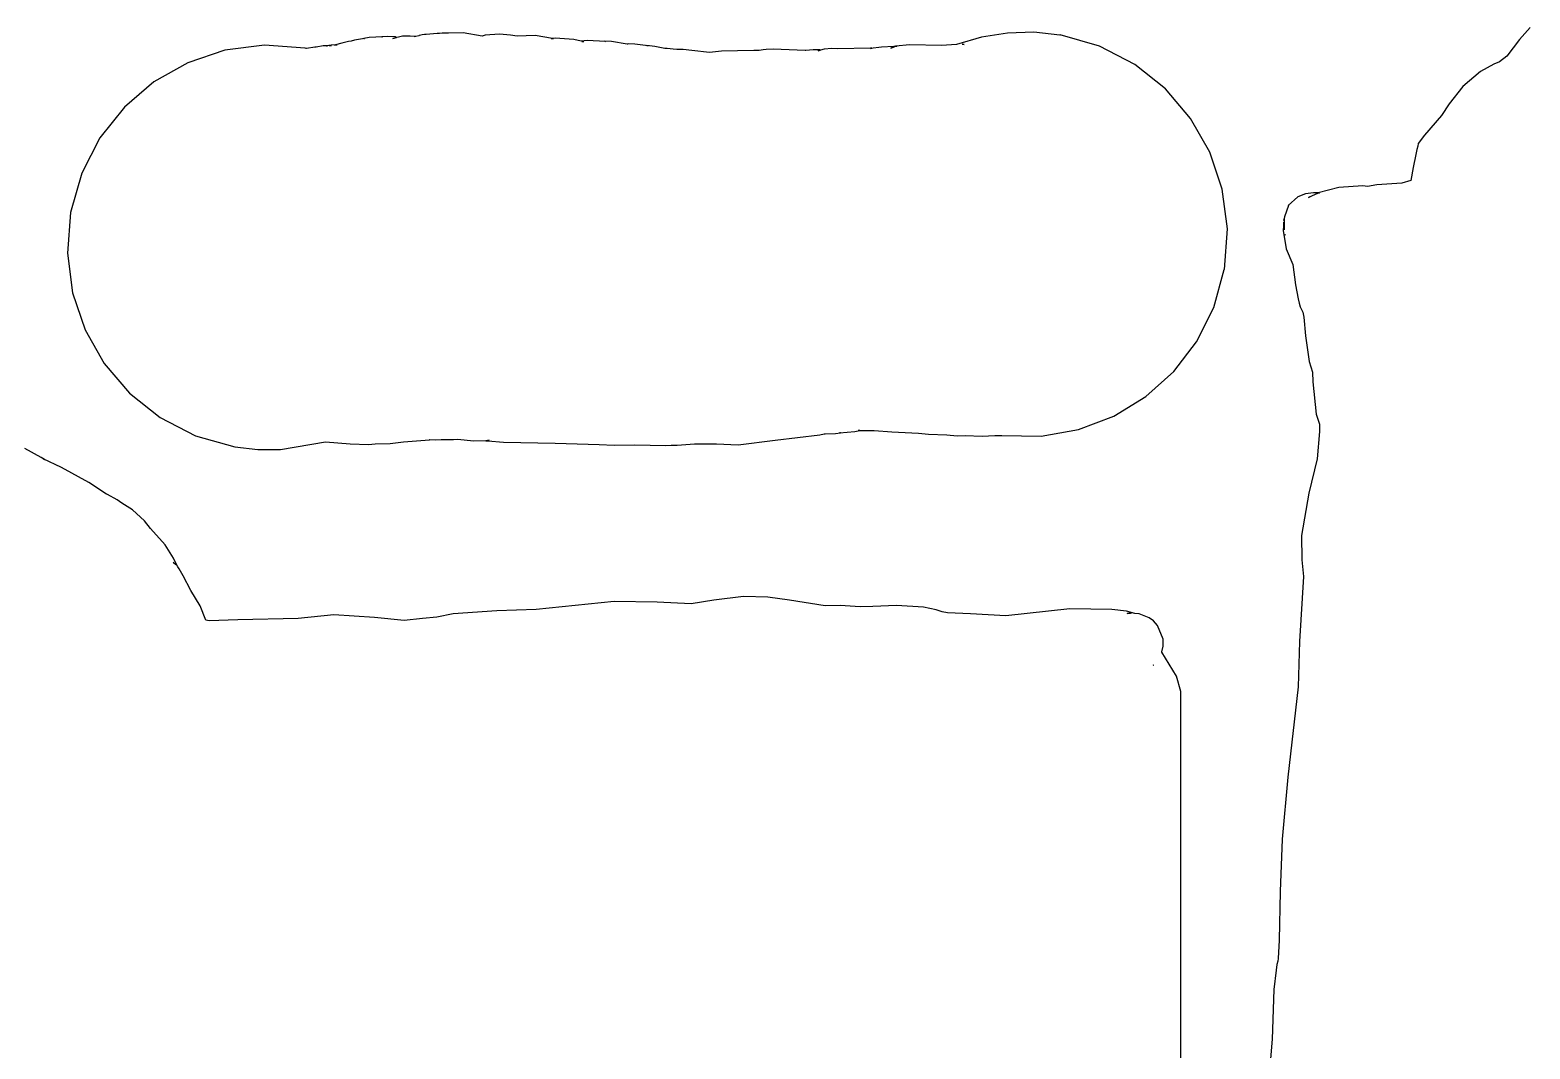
# Model space of a CAD drawing. Extents: x -2300 to 2026, y -6513 to 1502.
# Drawn here: x -2061.7 to -1973.2, y -3792.5 to -3732.3 of the extents above; entities that cross this region are included whole.
import ezdxf

# ---------------------------------------------------------------- set-up
doc = ezdxf.new("R2010")
doc.units = 0

msp = doc.modelspace()

# ---------------------------------------------------------------- linework, layer by layer
at = {"layer": 'Layer 1'}
for p, q in [((-1973.174077, -3732.122347), (-1973.78896, -3732.820831)), ((-2043.335251, -3733.029475), (-2043.706132, -3733.14187)), ((-2042.938547, -3732.934014), (-2043.335251, -3733.029475)), ((-2042.784073, -3732.914964), (-2042.938547, -3732.934014)), ((-2042.587033, -3732.856967), (-2042.784073, -3732.914964)), ((-2041.985013, -3732.757908), (-2042.587033, -3732.856967)), ((-2041.708133, -3732.70224), (-2042.034858, -3732.756744)), ((-2042.034858, -3732.756744), (-2041.985013, -3732.757908)), ((-2040.937669, -3732.668585), (-2041.708133, -3732.70224)), ((-2040.656534, -3732.651651), (-2040.971146, -3732.660118)), ((-2040.971146, -3732.660118), (-2040.937669, -3732.668585)), ((-2040.158299, -3732.673241), (-2040.656534, -3732.651651)), ((-2039.749885, -3732.632178), (-2040.314673, -3732.758119)), ((-2040.314673, -3732.758119), (-2040.104129, -3732.70097)), ((-2040.124025, -3732.696736), (-2040.158299, -3732.673241)), ((-2040.104129, -3732.70097), (-2040.124025, -3732.696736)), ((-2039.294803, -3732.627945), (-2039.749885, -3732.632178)), ((-2039.038849, -3732.646413), (-2039.294803, -3732.627945)), ((-2039.064278, -3732.662658), (-2039.038849, -3732.646413)), ((-2039.01587, -3732.652075), (-2039.064278, -3732.662658)), ((-2038.965811, -3732.641492), (-2039.01587, -3732.652075)), ((-2038.960942, -3732.639375), (-2038.965811, -3732.641492)), ((-2038.778232, -3732.597042), (-2038.960942, -3732.639375)), ((-2038.757912, -3732.590692), (-2038.778232, -3732.597042)), ((-2038.655063, -3732.566985), (-2038.757912, -3732.590692)), ((-2038.58714, -3732.554285), (-2038.655063, -3732.566985)), ((-2038.441175, -3732.535235), (-2038.58714, -3732.554285)), ((-2038.383983, -3732.533119), (-2038.441175, -3732.535235)), ((-2038.351005, -3732.524652), (-2038.383983, -3732.533119)), ((-2037.703963, -3732.458612), (-2038.351005, -3732.524652)), ((-2037.596945, -3732.464962), (-2037.703963, -3732.458612)), ((-2037.555395, -3732.458612), (-2037.596945, -3732.464962)), ((-2037.398339, -3732.441679), (-2037.555395, -3732.458612)), ((-2037.025807, -3732.443796), (-2037.398339, -3732.441679)), ((-2036.171989, -3732.424746), (-2037.025807, -3732.443796)), ((-2035.051999, -3732.619902), (-2036.171989, -3732.424746)), ((-2034.872443, -3732.571853), (-2035.051999, -3732.619902)), ((-2034.014229, -3732.500945), (-2034.872443, -3732.571853)), ((-2033.362483, -3732.563387), (-2034.014229, -3732.500945)), ((-2032.984913, -3732.633237), (-2033.362483, -3732.563387)), ((-2031.911913, -3732.583072), (-2032.984913, -3732.633237)), ((-2030.880863, -3732.756003), (-2031.911913, -3732.583072)), ((-2030.961958, -3732.761295), (-2030.880863, -3732.756003)), ((-2030.839757, -3732.766586), (-2030.961958, -3732.761295)), ((-2030.726093, -3732.749653), (-2030.880863, -3732.756003)), ((-2030.880863, -3732.756003), (-2030.839757, -3732.766586)), ((-2029.640263, -3732.826064), (-2030.726093, -3732.749653)), ((-2029.195066, -3732.925971), (-2029.640263, -3732.826064)), ((-2028.840631, -3732.888717), (-2029.195066, -3732.925971)), ((-2029.124836, -3732.939126), (-2029.152332, -3732.934893)), ((-2029.152332, -3732.934893), (-2029.039091, -3732.947593)), ((-2029.0389, -3732.945476), (-2029.124836, -3732.939126)), ((-2029.039091, -3732.947593), (-2029.0389, -3732.945476)), ((-2027.762301, -3732.933591), (-2028.840631, -3732.888717)), ((-2027.400183, -3732.939941), (-2027.793244, -3732.91843)), ((-2027.793244, -3732.91843), (-2027.762301, -3732.933591)), ((-2026.477065, -3733.087896), (-2027.400183, -3732.939941)), ((-2026.462248, -3733.090012), (-2026.477065, -3733.087896)), ((-2026.400632, -3733.079429), (-2026.462248, -3733.090012)), ((-2026.021369, -3733.098479), (-2026.400632, -3733.079429)), ((-2025.23304, -3733.198597), (-2026.021369, -3733.098479)), ((-2005.553289, -3732.681086), (-2007.04526, -3733.117317)), ((-2006.708605, -3733.10105), (-2006.71, -3733.1)), ((-2006.71, -3733.1), (-2006.589096, -3733.108467)), ((-2006.5855, -3733.1074), (-2006.708605, -3733.10105)), ((-2004.02432, -3732.439086), (-2005.553289, -3732.681086)), ((-2002.477006, -3732.396872), (-2004.02432, -3732.439086)), ((-2000.93, -3732.56), (-2002.477006, -3732.396872)), ((-2000.92237, -3732.555), (-2000.93, -3732.56)), ((-1998.596789, -3733.212577), (-2000.92237, -3732.555)), ((-1973.78896, -3732.820831), (-1974.550181, -3733.796722)), ((-2050.22971, -3733.460046), (-2052.422036, -3734.196011)), ((-2047.90011, -3733.160865), (-2050.22971, -3733.460046)), ((-2045.489799, -3733.338085), (-2047.90011, -3733.160865)), ((-2045.426553, -3733.350785), (-2045.489799, -3733.338085)), ((-2045.410467, -3733.346551), (-2045.426553, -3733.350785)), ((-2044.930578, -3733.279665), (-2045.410467, -3733.346551)), ((-2044.850949, -3733.277548), (-2044.930578, -3733.279665)), ((-2044.428781, -3733.204523), (-2044.850949, -3733.277548)), ((-2044.169977, -3733.191823), (-2044.428781, -3733.204523)), ((-2043.951432, -3733.15457), (-2044.228558, -3733.187008)), ((-2044.228558, -3733.187008), (-2044.169977, -3733.191823)), ((-2043.9444, -3733.174922), (-2044.074257, -3733.179155)), ((-2044.074257, -3733.179155), (-2043.988575, -3733.174922)), ((-2043.988575, -3733.174922), (-2043.9444, -3733.174922)), ((-2043.706132, -3733.14187), (-2043.951432, -3733.15457)), ((-2043.76271, -3733.158804), (-2043.706132, -3733.14187)), ((-2043.608866, -3733.143193), (-2043.76271, -3733.158804)), ((-2043.706132, -3733.14187), (-2043.608866, -3733.143193)), ((-2024.838833, -3733.236697), (-2025.324289, -3733.168355)), ((-2025.324289, -3733.168355), (-2025.23304, -3733.198597)), ((-2024.261493, -3733.360945), (-2024.838833, -3733.236697)), ((-2024.127974, -3733.363061), (-2024.261493, -3733.360945)), ((-2023.76539, -3733.38698), (-2024.127974, -3733.363061)), ((-2023.555396, -3733.41619), (-2023.76539, -3733.38698)), ((-2023.183351, -3733.407723), (-2023.555396, -3733.41619)), ((-2022.672072, -3733.46318), (-2023.183351, -3733.407723)), ((-2021.617632, -3733.598646), (-2022.672072, -3733.46318)), ((-2020.904021, -3733.503396), (-2021.617632, -3733.598646)), ((-2019.958403, -3733.499163), (-2020.904021, -3733.503396)), ((-2018.99346, -3733.475668), (-2019.958403, -3733.499163)), ((-2018.678459, -3733.477784), (-2018.99346, -3733.475668)), ((-2018.441711, -3733.435663), (-2018.678459, -3733.477784)), ((-2018.271362, -3733.416613), (-2018.441711, -3733.435663)), ((-2017.858931, -3733.38698), (-2018.271362, -3733.416613)), ((-2015.967291, -3733.473128), (-2017.858931, -3733.38698)), ((-2015.926503, -3733.462544), (-2015.967291, -3733.473128)), ((-2015.492249, -3733.431006), (-2015.926503, -3733.462544)), ((-2015.10472, -3733.43262), (-2015.492249, -3733.431006)), ((-2014.848297, -3733.383169), (-2015.198287, -3733.487309)), ((-2015.198287, -3733.487309), (-2015.082358, -3733.445823)), ((-2015.177311, -3733.452173), (-2015.10472, -3733.43262)), ((-2015.082358, -3733.445823), (-2015.177311, -3733.452173)), ((-2014.391501, -3733.357769), (-2014.848297, -3733.383169)), ((-2014.064985, -3733.374703), (-2014.391501, -3733.357769)), ((-2012.111545, -3733.330676), (-2014.064985, -3733.374703)), ((-2011.467128, -3733.265483), (-2012.115143, -3733.351843)), ((-2012.115143, -3733.351843), (-2012.026405, -3733.338243)), ((-2012.026405, -3733.338243), (-2012.111545, -3733.330676)), ((-2010.737558, -3733.23458), (-2011.467128, -3733.265483)), ((-2010.913328, -3733.32512), (-2010.758619, -3733.267812)), ((-2010.872919, -3733.309086), (-2010.913328, -3733.32512)), ((-2010.751444, -3733.265907), (-2010.872919, -3733.309086)), ((-2010.758619, -3733.267812), (-2010.751422, -3733.265695)), ((-2010.551695, -3733.216165), (-2010.751444, -3733.265907)), ((-2010.751422, -3733.265695), (-2010.633884, -3733.223997)), ((-2010.633884, -3733.223997), (-2010.737558, -3733.23458)), ((-2009.800196, -3733.141659), (-2010.633906, -3733.224632)), ((-2010.633906, -3733.224632), (-2010.551695, -3733.216165)), ((-2007.927166, -3733.167058), (-2009.800196, -3733.141659)), ((-2007.04526, -3733.117317), (-2007.927166, -3733.167058)), ((-2006.589096, -3733.108467), (-2006.5855, -3733.1074)), ((-1996.50993, -3734.290205), (-1998.596789, -3733.212577)), ((-1974.550181, -3733.796722), (-1974.971703, -3734.139356)), ((-2052.422036, -3734.196011), (-2054.420523, -3735.329146)), ((-1994.701402, -3735.731329), (-1996.50993, -3734.290205)), ((-1976.102614, -3734.719374), (-1977.139171, -3735.591434)), ((-1975.319121, -3734.283554), (-1976.102614, -3734.719374)), ((-1974.971703, -3734.139356), (-1975.319121, -3734.283554)), ((-2054.420523, -3735.329146), (-2056.168607, -3736.819834)), ((-1993.210812, -3737.479396), (-1994.701402, -3735.731329)), ((-1977.139171, -3735.591434), (-1977.950212, -3736.615049)), ((-1977.950212, -3736.615049), (-1978.404191, -3737.312274)), ((-2056.168607, -3736.819834), (-2057.609724, -3738.628461)), ((-1992.07777, -3739.477851), (-1993.210812, -3737.479396)), ((-1978.404191, -3737.312274), (-1979.407231, -3738.465214)), ((-2057.609724, -3738.628461), (-2058.687309, -3740.715409)), ((-1979.796358, -3739.123495), (-1979.853191, -3739.316323)), ((-1979.78211, -3738.967471), (-1979.796358, -3739.123495)), ((-1979.407231, -3738.465214), (-1979.78211, -3738.967471)), ((-1991.341881, -3741.67014), (-1992.07777, -3739.477851)), ((-1979.921411, -3739.61964), (-1980.066614, -3740.380791)), ((-1979.853191, -3739.316323), (-1979.921411, -3739.61964)), ((-2058.687309, -3740.715409), (-2059.344799, -3743.041065)), ((-1980.066614, -3740.380791), (-1980.205107, -3741.150832)), ((-1991.042755, -3743.999707), (-1991.341881, -3741.67014)), ((-1986.42332, -3741.943309), (-1986.8732, -3742.108964)), ((-1985.965994, -3741.880656), (-1986.42332, -3741.943309)), ((-1986.255384, -3742.163018), (-1985.682806, -3741.889122)), ((-1985.677112, -3741.890181), (-1986.255384, -3742.163018)), ((-1985.682806, -3741.889122), (-1985.965994, -3741.880656)), ((-1985.603727, -3741.892298), (-1985.677112, -3741.890181)), ((-1984.462725, -3741.555961), (-1985.672985, -3741.888065)), ((-1985.672985, -3741.888065), (-1985.603727, -3741.892298)), ((-1983.051445, -3741.468966), (-1984.462725, -3741.555961)), ((-1982.764638, -3741.498599), (-1983.051445, -3741.468966)), ((-1982.222561, -3741.400386), (-1982.764638, -3741.498599)), ((-1980.734801, -3741.313603), (-1982.222561, -3741.400386)), ((-1980.205107, -3741.150832), (-1980.734801, -3741.313603)), ((-1987.44, -3742.62), (-1987.66843, -3743.301776)), ((-1986.8732, -3742.108964), (-1987.44497, -3742.623392)), ((-1987.44497, -3742.623392), (-1987.44, -3742.62)), ((-2059.344799, -3743.041065), (-2059.521939, -3745.451348)), ((-1987.715928, -3743.606999), (-1987.739698, -3744.111399)), ((-1987.680262, -3744.065044), (-1987.715928, -3743.606999)), ((-1987.66843, -3743.301776), (-1987.711822, -3743.507939)), ((-1987.711822, -3743.507939), (-1987.682379, -3743.409091)), ((-1987.682379, -3743.409091), (-1987.680262, -3744.065044)), ((-1991.22, -3746.41), (-1991.042755, -3743.999707)), ((-1987.739698, -3744.111399), (-1987.564502, -3745.181579)), ((-1987.634704, -3744.349839), (-1987.627507, -3744.373546)), ((-1987.634704, -3744.352379), (-1987.634704, -3744.349839)), ((-1987.632164, -3744.362962), (-1987.634704, -3744.352379)), ((-1987.627507, -3744.373546), (-1987.632164, -3744.362962)), ((-2059.521939, -3745.451348), (-2059.22271, -3747.780888)), ((-1987.564502, -3745.181579), (-1987.172285, -3746.116931)), ((-1987.172285, -3746.116931), (-1987.022425, -3747.318561)), ((-1991.84639, -3748.653939), (-1991.223587, -3746.418091)), ((-1991.223587, -3746.418091), (-1991.22, -3746.41)), ((-2059.22271, -3747.780888), (-2058.486724, -3749.973129)), ((-1987.022425, -3747.318561), (-1986.865834, -3748.140037)), ((-1986.865834, -3748.140037), (-1986.803837, -3748.404619)), ((-1992.859356, -3750.673176), (-1991.84639, -3748.653939)), ((-1986.803837, -3748.404619), (-1986.736125, -3748.61184)), ((-1986.736125, -3748.61184), (-1986.619349, -3748.859913)), ((-1986.619349, -3748.859913), (-1986.583175, -3748.924683)), ((-1986.583175, -3748.924683), (-1986.526322, -3749.23308)), ((-1986.526322, -3749.23308), (-1986.430262, -3750.32644)), ((-2058.486724, -3749.973129), (-2057.353592, -3751.971519)), ((-1994.212995, -3752.439669), (-1992.859356, -3750.673176)), ((-1986.430262, -3750.32644), (-1986.215744, -3751.84843)), ((-2057.353592, -3751.971519), (-2055.862924, -3753.719501)), ((-1995.85782, -3753.917285), (-1994.212995, -3752.439669)), ((-1986.215744, -3751.84843), (-1986.01318, -3752.466071)), ((-1986.01318, -3752.466071), (-1985.991484, -3753.052597)), ((-1985.991484, -3753.052597), (-1985.791502, -3754.964577)), ((-2055.862924, -3753.719501), (-2054.054332, -3755.160522)), ((-1997.74434, -3755.06989), (-1995.85782, -3753.917285)), ((-2054.054332, -3755.160522), (-2051.967427, -3756.238028)), ((-1999.823068, -3755.861354), (-1997.74434, -3755.06989)), ((-1985.791502, -3754.964577), (-1985.600812, -3755.541155)), ((-2015.099443, -3756.167849), (-2014.859393, -3756.118743)), ((-2014.859393, -3756.118743), (-2014.790432, -3756.114509)), ((-2014.790432, -3756.114509), (-2014.176643, -3756.088475)), ((-2014.176643, -3756.088475), (-2013.880909, -3756.052042)), ((-2013.935661, -3756.049105), (-2013.034726, -3755.97481)), ((-2013.880909, -3756.052042), (-2013.935661, -3756.049105)), ((-2013.034726, -3755.97481), (-2012.737129, -3755.914855)), ((-2012.737129, -3755.914855), (-2012.847867, -3755.923798)), ((-2012.847867, -3755.923798), (-2012.388192, -3755.925915)), ((-2012.388192, -3755.925915), (-2011.89228, -3755.917448)), ((-2011.89228, -3755.917448), (-2010.84743, -3756.006136)), ((-2010.84743, -3756.006136), (-2009.28779, -3756.076833)), ((-2009.28779, -3756.076833), (-2008.680436, -3756.132078)), ((-2002.044513, -3756.255541), (-1999.823068, -3755.861354)), ((-1985.609067, -3755.974224), (-1985.735156, -3757.595794)), ((-1985.600812, -3755.541155), (-1985.609067, -3755.974224)), ((-2061.089655, -3757.511822), (-2062.042046, -3756.989007)), ((-2051.967427, -3756.238028), (-2049.641819, -3756.895465)), ((-2049.641819, -3756.895465), (-2048.297302, -3757.051433)), ((-2046.949262, -3757.050696), (-2044.291219, -3756.598074)), ((-2044.291219, -3756.598074), (-2042.836209, -3756.699885)), ((-2042.836209, -3756.699885), (-2041.748499, -3756.744546)), ((-2041.748499, -3756.744546), (-2041.367627, -3756.7183)), ((-2041.367627, -3756.7183), (-2040.483646, -3756.683586)), ((-2040.483646, -3756.683586), (-2039.69265, -3756.58114)), ((-2039.69265, -3756.58114), (-2038.14533, -3756.46557)), ((-2038.14533, -3756.46557), (-2038.14, -3756.46)), ((-2038.14, -3756.46), (-2037.807557, -3756.470583)), ((-2037.807557, -3756.470583), (-2037.455853, -3756.44603)), ((-2037.455853, -3756.44603), (-2037.41, -3756.45)), ((-2037.41, -3756.45), (-2037.19, -3756.45)), ((-2037.19, -3756.45), (-2036.742157, -3756.445767)), ((-2036.742157, -3756.445767), (-2036.474632, -3756.43095)), ((-2036.474632, -3756.43095), (-2035.546561, -3756.524295)), ((-2035.546561, -3756.524295), (-2034.642917, -3756.502916)), ((-2034.637268, -3756.498154), (-2034.818325, -3756.527681)), ((-2034.818325, -3756.527681), (-2034.70466, -3756.529798)), ((-2034.70466, -3756.529798), (-2033.775467, -3756.601764)), ((-2034.642917, -3756.502916), (-2034.637268, -3756.498154)), ((-2033.775467, -3756.601764), (-2030.728427, -3756.676483)), ((-2030.728427, -3756.676483), (-2028.144537, -3756.747391)), ((-2028.144537, -3756.747391), (-2027.248089, -3756.796709)), ((-2027.248089, -3756.796709), (-2026.022159, -3756.763054)), ((-2026.022159, -3756.763054), (-2024.225009, -3756.816817)), ((-2024.225009, -3756.816817), (-2023.878438, -3756.792476)), ((-2023.878438, -3756.792476), (-2023.864351, -3756.780199)), ((-2023.864351, -3756.780199), (-2023.522553, -3756.778082)), ((-2023.522553, -3756.778082), (-2022.504543, -3756.712466)), ((-2022.504543, -3756.712466), (-2021.199753, -3756.714582)), ((-2021.199753, -3756.714582), (-2019.923553, -3756.773637)), ((-2019.923553, -3756.773637), (-2017.750903, -3756.501223)), ((-2017.750903, -3756.501223), (-2015.099443, -3756.167849)), ((-2008.680436, -3756.132078), (-2007.608006, -3756.171448)), ((-2007.608006, -3756.171448), (-2007.001625, -3756.232196)), ((-2007.001625, -3756.232196), (-2006.515471, -3756.219496)), ((-2006.515471, -3756.219496), (-2005.523244, -3756.258442)), ((-2005.523244, -3756.258442), (-2004.776698, -3756.220554)), ((-2004.776698, -3756.220554), (-2004.359187, -3756.216321)), ((-2004.359187, -3756.216321), (-2002.044513, -3756.255541)), ((-2060.8757, -3757.642579), (-2061.089655, -3757.511822)), ((-2059.877319, -3758.097925), (-2060.958909, -3757.602838)), ((-2060.958909, -3757.602838), (-2060.8757, -3757.642579)), ((-2048.297302, -3757.051433), (-2046.949262, -3757.050696)), ((-1985.735156, -3757.595794), (-1986.229258, -3759.623738)), ((-2058.274839, -3758.993061), (-2059.877319, -3758.097925)), ((-2057.215979, -3759.678224), (-2058.274839, -3758.993061)), ((-1986.229258, -3759.623738), (-1986.664306, -3762.119524)), ((-2057.160183, -3759.703413), (-2057.215979, -3759.678224)), ((-2056.600517, -3760.021335), (-2057.160183, -3759.703413)), ((-2056.315234, -3760.205325), (-2056.600517, -3760.021335)), ((-2056.318874, -3760.215644), (-2056.315234, -3760.205325)), ((-2055.682225, -3760.599606), (-2056.318874, -3760.215644)), ((-2054.988882, -3761.254338), (-2055.682225, -3760.599606)), ((-2054.627515, -3761.708096), (-2054.988882, -3761.254338)), ((-2053.766077, -3762.676468), (-2054.627515, -3761.708096)), ((-1986.664306, -3762.119524), (-1986.637501, -3763.554194)), ((-2053.268096, -3763.458968), (-2053.766077, -3762.676468)), ((-2053.2845, -3763.71652), (-2053.250909, -3763.743825)), ((-2053.138768, -3763.858548), (-2053.2845, -3763.71652)), ((-2053.2845, -3763.71652), (-2053.2845, -3763.71652)), ((-2053.032781, -3763.949848), (-2053.268096, -3763.458968)), ((-2053.250909, -3763.743825), (-2053.138768, -3763.858548)), ((-2053.017753, -3763.977576), (-2053.032781, -3763.949848)), ((-2052.931457, -3764.100131), (-2053.017753, -3763.977576)), ((-1986.637501, -3763.554194), (-1986.551657, -3764.538024)), ((-2052.689607, -3764.505895), (-2052.931457, -3764.100131)), ((-2052.247775, -3765.365682), (-2052.689607, -3764.505895)), ((-1986.551657, -3764.538024), (-1986.784701, -3768.390984)), ((-2051.684511, -3766.287487), (-2052.247775, -3765.365682)), ((-2019.62091, -3765.729536), (-2021.370746, -3765.944271)), ((-2018.174491, -3765.764678), (-2019.62091, -3765.729536)), ((-2016.905102, -3765.93845), (-2018.174491, -3765.764678)), ((-2051.363075, -3767.132034), (-2051.684511, -3766.287487)), ((-2034.184652, -3766.580565), (-2036.74645, -3766.756751)), ((-2031.86044, -3766.501058), (-2034.184652, -3766.580565)), ((-2027.24885, -3766.028196), (-2031.86044, -3766.501058)), ((-2024.702084, -3766.067804), (-2027.24885, -3766.028196)), ((-2022.71166, -3766.158371), (-2024.702084, -3766.067804)), ((-2021.370746, -3765.944271), (-2022.71166, -3766.158371)), ((-2014.79021, -3766.269919), (-2016.905102, -3765.93845)), ((-2013.906018, -3766.267802), (-2014.79021, -3766.269919)), ((-2012.714888, -3766.331937), (-2013.906018, -3766.267802)), ((-2011.972808, -3766.31712), (-2012.714888, -3766.331937)), ((-2010.581139, -3766.266797), (-2011.972808, -3766.31712)), ((-2008.978158, -3766.367285), (-2010.581139, -3766.266797)), ((-2008.233517, -3766.51143), (-2008.978158, -3766.367285)), ((-2007.885729, -3766.641605), (-2008.233517, -3766.51143)), ((-2007.56224, -3766.687113), (-2007.885729, -3766.641605)), ((-2006.20108, -3766.749131), (-2007.56224, -3766.687113)), ((-2004.11594, -3766.861314), (-2006.20108, -3766.749131)), ((-2000.33789, -3766.451105), (-2004.11594, -3766.861314)), ((-1997.86, -3766.5), (-2000.33789, -3766.451105)), ((-1997.855406, -3766.501099), (-1997.86, -3766.5)), ((-1996.991385, -3766.584496), (-1997.855406, -3766.501099)), ((-1996.505633, -3766.723984), (-1996.991385, -3766.584496)), ((-1996.959884, -3766.728953), (-1996.828101, -3766.691277)), ((-1996.786254, -3766.72472), (-1996.959884, -3766.728953)), ((-1996.828101, -3766.691277), (-1996.8281, -3766.69297)), ((-1996.8281, -3766.69297), (-1996.728363, -3766.707787)), ((-1996.728363, -3766.707787), (-1996.786254, -3766.72472)), ((-1996.258619, -3766.75023), (-1996.505633, -3766.723984)), ((-1995.651942, -3766.984968), (-1996.258619, -3766.75023)), ((-2051.162056, -3767.15574), (-2051.363075, -3767.132034)), ((-2049.478446, -3767.103036), (-2051.162056, -3767.15574)), ((-2045.902456, -3767.021333), (-2049.478446, -3767.103036)), ((-2043.800256, -3766.809455), (-2045.902456, -3767.021333)), ((-2041.402522, -3766.959579), (-2043.800256, -3766.809455)), ((-2039.638756, -3767.136691), (-2041.402522, -3766.959579)), ((-2038.560506, -3767.034985), (-2039.638756, -3767.136691)), ((-2037.724156, -3766.95741), (-2038.560506, -3767.034985)), ((-2036.74645, -3766.756751), (-2037.724156, -3766.95741)), ((-1995.413712, -3767.162556), (-1995.651942, -3766.984968)), ((-1995.163078, -3767.438145), (-1995.413712, -3767.162556)), ((-1994.838552, -3768.254117), (-1995.163078, -3767.438145)), ((-1994.834953, -3768.666442), (-1994.838552, -3768.254117)), ((-1986.784701, -3768.390984), (-1986.868415, -3771.073004)), ((-1994.912402, -3769.015691), (-1994.906264, -3769.000874)), ((-1994.048381, -3770.425391), (-1994.912402, -3769.015691)), ((-1994.906264, -3769.000874), (-1994.834953, -3768.666442)), ((-1995.4096, -3769.77292), (-1995.416373, -3769.77927)), ((-1995.416373, -3769.77927), (-1995.413198, -3769.775037)), ((-1995.413198, -3769.775037), (-1995.4096, -3769.77292)), ((-1995.4096, -3769.77292), (-1995.4096, -3769.77292)), ((-1993.79, -3771.34), (-1994.048381, -3770.425391)), ((-1986.868415, -3771.073004), (-1987.479749, -3776.409104)), ((-1993.79, -3807.51), (-1993.79, -3771.34)), ((-1987.479749, -3776.409104), (-1987.803259, -3780.055894)), ((-1987.803259, -3780.055894), (-1987.93029, -3783.1613)), ((-1987.93029, -3783.1613), (-1987.98309, -3786.025724)), ((-1987.98309, -3786.025724), (-1988.045087, -3787.109874)), ((-1988.045087, -3787.109874), (-1988.073006, -3787.273703)), ((-1988.169123, -3787.804773), (-1988.299869, -3788.952633)), ((-1988.117434, -3787.468859), (-1988.169123, -3787.804773)), ((-1988.073006, -3787.273703), (-1988.117434, -3787.468859)), ((-1988.299869, -3788.952633), (-1988.393912, -3791.878913)), ((-1988.393912, -3791.878913), (-1988.502433, -3793.042653))]:
    msp.add_line(p, q, dxfattribs=at)

doc.saveas('drawing.dxf')
